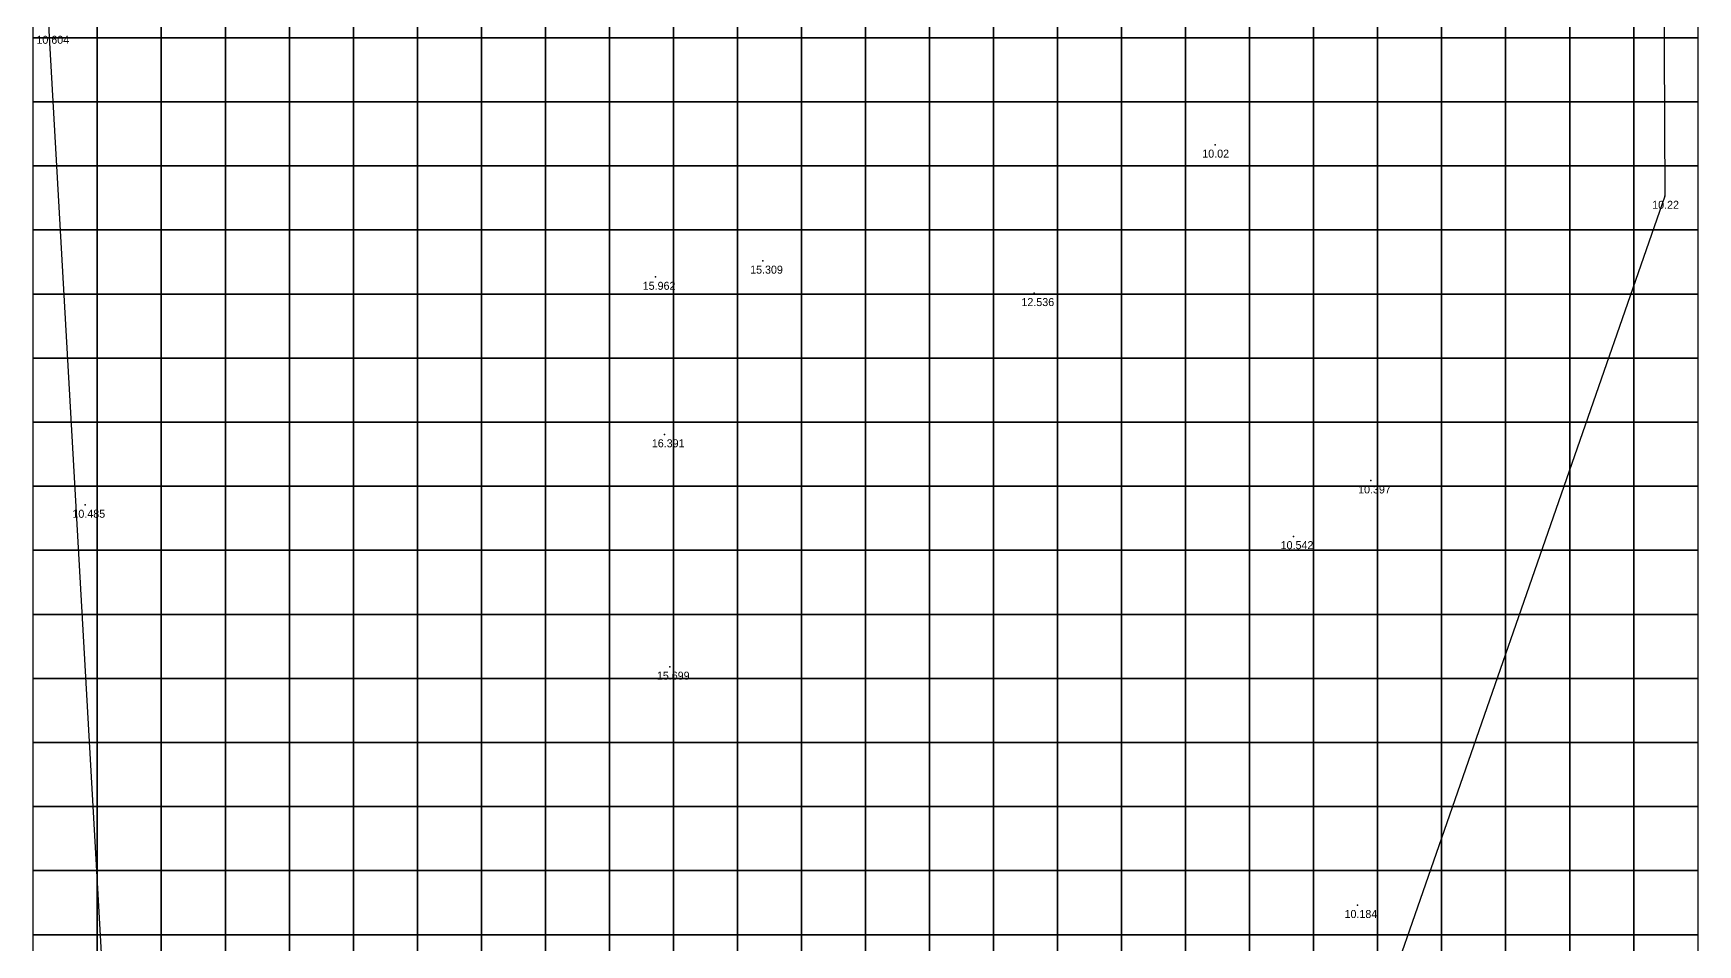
# Model space of a CAD drawing. Header units: metres. Extents: x 2845 to 2871.2, y 3743.9 to 3800.1.
# Drawn here: x 2845.17 to 2871.17, y 3757.96 to 3772.19 of the extents above; entities that cross this region are included whole.
import ezdxf

# ---------------------------------------------------------------- set-up
doc = ezdxf.new("R2010")
doc.units = ezdxf.units.M
doc.layers.add('shiti', color=10, linetype='CONTINUOUS')
doc.layers.add('zhuji', color=50, linetype='CONTINUOUS')

msp = doc.modelspace()

# ---------------------------------------------------------------- linework, layer by layer
for points in [[(2845.174, 3772.116), (2845.174, 3773.116), (2846.174, 3773.116), (2846.174, 3772.116), (2845.174, 3772.116)], [(2846.174, 3772.116), (2846.174, 3773.116), (2847.174, 3773.116), (2847.174, 3772.116), (2846.174, 3772.116)], [(2847.174, 3772.116), (2847.174, 3773.116), (2848.174, 3773.116), (2848.174, 3772.116), (2847.174, 3772.116)], [(2848.174, 3772.116), (2848.174, 3773.116), (2849.174, 3773.116), (2849.174, 3772.116), (2848.174, 3772.116)], [(2849.174, 3772.116), (2849.174, 3773.116), (2850.174, 3773.116), (2850.174, 3772.116), (2849.174, 3772.116)], [(2850.174, 3772.116), (2850.174, 3773.116), (2851.174, 3773.116), (2851.174, 3772.116), (2850.174, 3772.116)], [(2851.174, 3772.116), (2851.174, 3773.116), (2852.174, 3773.116), (2852.174, 3772.116), (2851.174, 3772.116)], [(2852.174, 3772.116), (2852.174, 3773.116), (2853.174, 3773.116), (2853.174, 3772.116), (2852.174, 3772.116)], [(2853.174, 3772.116), (2853.174, 3773.116), (2854.174, 3773.116), (2854.174, 3772.116), (2853.174, 3772.116)], [(2854.174, 3772.116), (2854.174, 3773.116), (2855.174, 3773.116), (2855.174, 3772.116), (2854.174, 3772.116)], [(2855.174, 3772.116), (2855.174, 3773.116), (2856.174, 3773.116), (2856.174, 3772.116), (2855.174, 3772.116)], [(2856.174, 3772.116), (2856.174, 3773.116), (2857.174, 3773.116), (2857.174, 3772.116), (2856.174, 3772.116)], [(2857.174, 3772.116), (2857.174, 3773.116), (2858.174, 3773.116), (2858.174, 3772.116), (2857.174, 3772.116)], [(2858.174, 3772.116), (2858.174, 3773.116), (2859.174, 3773.116), (2859.174, 3772.116), (2858.174, 3772.116)], [(2859.174, 3772.116), (2859.174, 3773.116), (2860.174, 3773.116), (2860.174, 3772.116), (2859.174, 3772.116)], [(2860.174, 3772.116), (2860.174, 3773.116), (2861.174, 3773.116), (2861.174, 3772.116), (2860.174, 3772.116)], [(2861.174, 3772.116), (2861.174, 3773.116), (2862.174, 3773.116), (2862.174, 3772.116), (2861.174, 3772.116)], [(2862.174, 3772.116), (2862.174, 3773.116), (2863.174, 3773.116), (2863.174, 3772.116), (2862.174, 3772.116)], [(2863.174, 3772.116), (2863.174, 3773.116), (2864.174, 3773.116), (2864.174, 3772.116), (2863.174, 3772.116)], [(2864.174, 3772.116), (2864.174, 3773.116), (2865.174, 3773.116), (2865.174, 3772.116), (2864.174, 3772.116)], [(2865.174, 3772.116), (2865.174, 3773.116), (2866.174, 3773.116), (2866.174, 3772.116), (2865.174, 3772.116)], [(2866.174, 3772.116), (2866.174, 3773.116), (2867.174, 3773.116), (2867.174, 3772.116), (2866.174, 3772.116)], [(2867.174, 3772.116), (2867.174, 3773.116), (2868.174, 3773.116), (2868.174, 3772.116), (2867.174, 3772.116)], [(2868.174, 3772.116), (2868.174, 3773.116), (2869.174, 3773.116), (2869.174, 3772.116), (2868.174, 3772.116)], [(2869.174, 3772.116), (2869.174, 3773.116), (2870.174, 3773.116), (2870.174, 3772.116), (2869.174, 3772.116)], [(2870.174, 3772.116), (2870.174, 3773.116), (2871.174, 3773.116), (2871.174, 3772.116), (2870.174, 3772.116)], [(2845.174, 3771.116), (2845.174, 3772.116), (2846.174, 3772.116), (2846.174, 3771.116), (2845.174, 3771.116)], [(2846.174, 3771.116), (2846.174, 3772.116), (2847.174, 3772.116), (2847.174, 3771.116), (2846.174, 3771.116)], [(2847.174, 3771.116), (2847.174, 3772.116), (2848.174, 3772.116), (2848.174, 3771.116), (2847.174, 3771.116)], [(2848.174, 3771.116), (2848.174, 3772.116), (2849.174, 3772.116), (2849.174, 3771.116), (2848.174, 3771.116)], [(2849.174, 3771.116), (2849.174, 3772.116), (2850.174, 3772.116), (2850.174, 3771.116), (2849.174, 3771.116)], [(2850.174, 3771.116), (2850.174, 3772.116), (2851.174, 3772.116), (2851.174, 3771.116), (2850.174, 3771.116)], [(2851.174, 3771.116), (2851.174, 3772.116), (2852.174, 3772.116), (2852.174, 3771.116), (2851.174, 3771.116)], [(2852.174, 3771.116), (2852.174, 3772.116), (2853.174, 3772.116), (2853.174, 3771.116), (2852.174, 3771.116)], [(2853.174, 3771.116), (2853.174, 3772.116), (2854.174, 3772.116), (2854.174, 3771.116), (2853.174, 3771.116)], [(2854.174, 3771.116), (2854.174, 3772.116), (2855.174, 3772.116), (2855.174, 3771.116), (2854.174, 3771.116)], [(2855.174, 3771.116), (2855.174, 3772.116), (2856.174, 3772.116), (2856.174, 3771.116), (2855.174, 3771.116)], [(2856.174, 3771.116), (2856.174, 3772.116), (2857.174, 3772.116), (2857.174, 3771.116), (2856.174, 3771.116)], [(2857.174, 3771.116), (2857.174, 3772.116), (2858.174, 3772.116), (2858.174, 3771.116), (2857.174, 3771.116)], [(2858.174, 3771.116), (2858.174, 3772.116), (2859.174, 3772.116), (2859.174, 3771.116), (2858.174, 3771.116)], [(2859.174, 3771.116), (2859.174, 3772.116), (2860.174, 3772.116), (2860.174, 3771.116), (2859.174, 3771.116)], [(2860.174, 3771.116), (2860.174, 3772.116), (2861.174, 3772.116), (2861.174, 3771.116), (2860.174, 3771.116)], [(2861.174, 3771.116), (2861.174, 3772.116), (2862.174, 3772.116), (2862.174, 3771.116), (2861.174, 3771.116)], [(2862.174, 3771.116), (2862.174, 3772.116), (2863.174, 3772.116), (2863.174, 3771.116), (2862.174, 3771.116)], [(2863.174, 3771.116), (2863.174, 3772.116), (2864.174, 3772.116), (2864.174, 3771.116), (2863.174, 3771.116)], [(2864.174, 3771.116), (2864.174, 3772.116), (2865.174, 3772.116), (2865.174, 3771.116), (2864.174, 3771.116)], [(2865.174, 3771.116), (2865.174, 3772.116), (2866.174, 3772.116), (2866.174, 3771.116), (2865.174, 3771.116)], [(2866.174, 3771.116), (2866.174, 3772.116), (2867.174, 3772.116), (2867.174, 3771.116), (2866.174, 3771.116)], [(2867.174, 3771.116), (2867.174, 3772.116), (2868.174, 3772.116), (2868.174, 3771.116), (2867.174, 3771.116)], [(2868.174, 3771.116), (2868.174, 3772.116), (2869.174, 3772.116), (2869.174, 3771.116), (2868.174, 3771.116)], [(2869.174, 3771.116), (2869.174, 3772.116), (2870.174, 3772.116), (2870.174, 3771.116), (2869.174, 3771.116)], [(2870.174, 3771.116), (2870.174, 3772.116), (2871.174, 3772.116), (2871.174, 3771.116), (2870.174, 3771.116)], [(2845.174, 3770.116), (2845.174, 3771.116), (2846.174, 3771.116), (2846.174, 3770.116), (2845.174, 3770.116)], [(2846.174, 3770.116), (2846.174, 3771.116), (2847.174, 3771.116), (2847.174, 3770.116), (2846.174, 3770.116)], [(2847.174, 3770.116), (2847.174, 3771.116), (2848.174, 3771.116), (2848.174, 3770.116), (2847.174, 3770.116)], [(2848.174, 3770.116), (2848.174, 3771.116), (2849.174, 3771.116), (2849.174, 3770.116), (2848.174, 3770.116)], [(2849.174, 3770.116), (2849.174, 3771.116), (2850.174, 3771.116), (2850.174, 3770.116), (2849.174, 3770.116)], [(2850.174, 3770.116), (2850.174, 3771.116), (2851.174, 3771.116), (2851.174, 3770.116), (2850.174, 3770.116)], [(2851.174, 3770.116), (2851.174, 3771.116), (2852.174, 3771.116), (2852.174, 3770.116), (2851.174, 3770.116)], [(2852.174, 3770.116), (2852.174, 3771.116), (2853.174, 3771.116), (2853.174, 3770.116), (2852.174, 3770.116)], [(2853.174, 3770.116), (2853.174, 3771.116), (2854.174, 3771.116), (2854.174, 3770.116), (2853.174, 3770.116)], [(2854.174, 3770.116), (2854.174, 3771.116), (2855.174, 3771.116), (2855.174, 3770.116), (2854.174, 3770.116)], [(2855.174, 3770.116), (2855.174, 3771.116), (2856.174, 3771.116), (2856.174, 3770.116), (2855.174, 3770.116)], [(2856.174, 3770.116), (2856.174, 3771.116), (2857.174, 3771.116), (2857.174, 3770.116), (2856.174, 3770.116)], [(2857.174, 3770.116), (2857.174, 3771.116), (2858.174, 3771.116), (2858.174, 3770.116), (2857.174, 3770.116)], [(2858.174, 3770.116), (2858.174, 3771.116), (2859.174, 3771.116), (2859.174, 3770.116), (2858.174, 3770.116)], [(2859.174, 3770.116), (2859.174, 3771.116), (2860.174, 3771.116), (2860.174, 3770.116), (2859.174, 3770.116)], [(2860.174, 3770.116), (2860.174, 3771.116), (2861.174, 3771.116), (2861.174, 3770.116), (2860.174, 3770.116)], [(2861.174, 3770.116), (2861.174, 3771.116), (2862.174, 3771.116), (2862.174, 3770.116), (2861.174, 3770.116)], [(2862.174, 3770.116), (2862.174, 3771.116), (2863.174, 3771.116), (2863.174, 3770.116), (2862.174, 3770.116)], [(2863.174, 3770.116), (2863.174, 3771.116), (2864.174, 3771.116), (2864.174, 3770.116), (2863.174, 3770.116)], [(2864.174, 3770.116), (2864.174, 3771.116), (2865.174, 3771.116), (2865.174, 3770.116), (2864.174, 3770.116)], [(2865.174, 3770.116), (2865.174, 3771.116), (2866.174, 3771.116), (2866.174, 3770.116), (2865.174, 3770.116)], [(2866.174, 3770.116), (2866.174, 3771.116), (2867.174, 3771.116), (2867.174, 3770.116), (2866.174, 3770.116)], [(2867.174, 3770.116), (2867.174, 3771.116), (2868.174, 3771.116), (2868.174, 3770.116), (2867.174, 3770.116)], [(2868.174, 3770.116), (2868.174, 3771.116), (2869.174, 3771.116), (2869.174, 3770.116), (2868.174, 3770.116)], [(2869.174, 3770.116), (2869.174, 3771.116), (2870.174, 3771.116), (2870.174, 3770.116), (2869.174, 3770.116)], [(2870.174, 3770.116), (2870.174, 3771.116), (2871.174, 3771.116), (2871.174, 3770.116), (2870.174, 3770.116)], [(2845.174, 3769.116), (2845.174, 3770.116), (2846.174, 3770.116), (2846.174, 3769.116), (2845.174, 3769.116)], [(2846.174, 3769.116), (2846.174, 3770.116), (2847.174, 3770.116), (2847.174, 3769.116), (2846.174, 3769.116)], [(2847.174, 3769.116), (2847.174, 3770.116), (2848.174, 3770.116), (2848.174, 3769.116), (2847.174, 3769.116)], [(2848.174, 3769.116), (2848.174, 3770.116), (2849.174, 3770.116), (2849.174, 3769.116), (2848.174, 3769.116)], [(2849.174, 3769.116), (2849.174, 3770.116), (2850.174, 3770.116), (2850.174, 3769.116), (2849.174, 3769.116)], [(2850.174, 3769.116), (2850.174, 3770.116), (2851.174, 3770.116), (2851.174, 3769.116), (2850.174, 3769.116)], [(2851.174, 3769.116), (2851.174, 3770.116), (2852.174, 3770.116), (2852.174, 3769.116), (2851.174, 3769.116)], [(2852.174, 3769.116), (2852.174, 3770.116), (2853.174, 3770.116), (2853.174, 3769.116), (2852.174, 3769.116)], [(2853.174, 3769.116), (2853.174, 3770.116), (2854.174, 3770.116), (2854.174, 3769.116), (2853.174, 3769.116)], [(2854.174, 3769.116), (2854.174, 3770.116), (2855.174, 3770.116), (2855.174, 3769.116), (2854.174, 3769.116)], [(2855.174, 3769.116), (2855.174, 3770.116), (2856.174, 3770.116), (2856.174, 3769.116), (2855.174, 3769.116)], [(2856.174, 3769.116), (2856.174, 3770.116), (2857.174, 3770.116), (2857.174, 3769.116), (2856.174, 3769.116)], [(2857.174, 3769.116), (2857.174, 3770.116), (2858.174, 3770.116), (2858.174, 3769.116), (2857.174, 3769.116)], [(2858.174, 3769.116), (2858.174, 3770.116), (2859.174, 3770.116), (2859.174, 3769.116), (2858.174, 3769.116)], [(2859.174, 3769.116), (2859.174, 3770.116), (2860.174, 3770.116), (2860.174, 3769.116), (2859.174, 3769.116)], [(2860.174, 3769.116), (2860.174, 3770.116), (2861.174, 3770.116), (2861.174, 3769.116), (2860.174, 3769.116)], [(2861.174, 3769.116), (2861.174, 3770.116), (2862.174, 3770.116), (2862.174, 3769.116), (2861.174, 3769.116)], [(2862.174, 3769.116), (2862.174, 3770.116), (2863.174, 3770.116), (2863.174, 3769.116), (2862.174, 3769.116)], [(2863.174, 3769.116), (2863.174, 3770.116), (2864.174, 3770.116), (2864.174, 3769.116), (2863.174, 3769.116)], [(2864.174, 3769.116), (2864.174, 3770.116), (2865.174, 3770.116), (2865.174, 3769.116), (2864.174, 3769.116)], [(2865.174, 3769.116), (2865.174, 3770.116), (2866.174, 3770.116), (2866.174, 3769.116), (2865.174, 3769.116)], [(2866.174, 3769.116), (2866.174, 3770.116), (2867.174, 3770.116), (2867.174, 3769.116), (2866.174, 3769.116)], [(2867.174, 3769.116), (2867.174, 3770.116), (2868.174, 3770.116), (2868.174, 3769.116), (2867.174, 3769.116)], [(2868.174, 3769.116), (2868.174, 3770.116), (2869.174, 3770.116), (2869.174, 3769.116), (2868.174, 3769.116)], [(2869.174, 3769.116), (2869.174, 3770.116), (2870.174, 3770.116), (2870.174, 3769.116), (2869.174, 3769.116)], [(2870.174, 3769.116), (2870.174, 3770.116), (2871.174, 3770.116), (2871.174, 3769.116), (2870.174, 3769.116)], [(2845.174, 3768.116), (2845.174, 3769.116), (2846.174, 3769.116), (2846.174, 3768.116), (2845.174, 3768.116)], [(2846.174, 3768.116), (2846.174, 3769.116), (2847.174, 3769.116), (2847.174, 3768.116), (2846.174, 3768.116)], [(2847.174, 3768.116), (2847.174, 3769.116), (2848.174, 3769.116), (2848.174, 3768.116), (2847.174, 3768.116)], [(2848.174, 3768.116), (2848.174, 3769.116), (2849.174, 3769.116), (2849.174, 3768.116), (2848.174, 3768.116)], [(2849.174, 3768.116), (2849.174, 3769.116), (2850.174, 3769.116), (2850.174, 3768.116), (2849.174, 3768.116)], [(2850.174, 3768.116), (2850.174, 3769.116), (2851.174, 3769.116), (2851.174, 3768.116), (2850.174, 3768.116)], [(2851.174, 3768.116), (2851.174, 3769.116), (2852.174, 3769.116), (2852.174, 3768.116), (2851.174, 3768.116)], [(2852.174, 3768.116), (2852.174, 3769.116), (2853.174, 3769.116), (2853.174, 3768.116), (2852.174, 3768.116)], [(2853.174, 3768.116), (2853.174, 3769.116), (2854.174, 3769.116), (2854.174, 3768.116), (2853.174, 3768.116)], [(2854.174, 3768.116), (2854.174, 3769.116), (2855.174, 3769.116), (2855.174, 3768.116), (2854.174, 3768.116)], [(2855.174, 3768.116), (2855.174, 3769.116), (2856.174, 3769.116), (2856.174, 3768.116), (2855.174, 3768.116)], [(2856.174, 3768.116), (2856.174, 3769.116), (2857.174, 3769.116), (2857.174, 3768.116), (2856.174, 3768.116)], [(2857.174, 3768.116), (2857.174, 3769.116), (2858.174, 3769.116), (2858.174, 3768.116), (2857.174, 3768.116)], [(2858.174, 3768.116), (2858.174, 3769.116), (2859.174, 3769.116), (2859.174, 3768.116), (2858.174, 3768.116)], [(2859.174, 3768.116), (2859.174, 3769.116), (2860.174, 3769.116), (2860.174, 3768.116), (2859.174, 3768.116)], [(2860.174, 3768.116), (2860.174, 3769.116), (2861.174, 3769.116), (2861.174, 3768.116), (2860.174, 3768.116)], [(2861.174, 3768.116), (2861.174, 3769.116), (2862.174, 3769.116), (2862.174, 3768.116), (2861.174, 3768.116)], [(2862.174, 3768.116), (2862.174, 3769.116), (2863.174, 3769.116), (2863.174, 3768.116), (2862.174, 3768.116)], [(2863.174, 3768.116), (2863.174, 3769.116), (2864.174, 3769.116), (2864.174, 3768.116), (2863.174, 3768.116)], [(2864.174, 3768.116), (2864.174, 3769.116), (2865.174, 3769.116), (2865.174, 3768.116), (2864.174, 3768.116)], [(2865.174, 3768.116), (2865.174, 3769.116), (2866.174, 3769.116), (2866.174, 3768.116), (2865.174, 3768.116)], [(2866.174, 3768.116), (2866.174, 3769.116), (2867.174, 3769.116), (2867.174, 3768.116), (2866.174, 3768.116)], [(2867.174, 3768.116), (2867.174, 3769.116), (2868.174, 3769.116), (2868.174, 3768.116), (2867.174, 3768.116)], [(2868.174, 3768.116), (2868.174, 3769.116), (2869.174, 3769.116), (2869.174, 3768.116), (2868.174, 3768.116)], [(2869.174, 3768.116), (2869.174, 3769.116), (2870.174, 3769.116), (2870.174, 3768.116), (2869.174, 3768.116)], [(2870.174, 3768.116), (2870.174, 3769.116), (2871.174, 3769.116), (2871.174, 3768.116), (2870.174, 3768.116)], [(2845.174, 3767.116), (2845.174, 3768.116), (2846.174, 3768.116), (2846.174, 3767.116), (2845.174, 3767.116)], [(2846.174, 3767.116), (2846.174, 3768.116), (2847.174, 3768.116), (2847.174, 3767.116), (2846.174, 3767.116)], [(2847.174, 3767.116), (2847.174, 3768.116), (2848.174, 3768.116), (2848.174, 3767.116), (2847.174, 3767.116)], [(2848.174, 3767.116), (2848.174, 3768.116), (2849.174, 3768.116), (2849.174, 3767.116), (2848.174, 3767.116)], [(2849.174, 3767.116), (2849.174, 3768.116), (2850.174, 3768.116), (2850.174, 3767.116), (2849.174, 3767.116)], [(2850.174, 3767.116), (2850.174, 3768.116), (2851.174, 3768.116), (2851.174, 3767.116), (2850.174, 3767.116)], [(2851.174, 3767.116), (2851.174, 3768.116), (2852.174, 3768.116), (2852.174, 3767.116), (2851.174, 3767.116)], [(2852.174, 3767.116), (2852.174, 3768.116), (2853.174, 3768.116), (2853.174, 3767.116), (2852.174, 3767.116)], [(2853.174, 3767.116), (2853.174, 3768.116), (2854.174, 3768.116), (2854.174, 3767.116), (2853.174, 3767.116)], [(2854.174, 3767.116), (2854.174, 3768.116), (2855.174, 3768.116), (2855.174, 3767.116), (2854.174, 3767.116)], [(2855.174, 3767.116), (2855.174, 3768.116), (2856.174, 3768.116), (2856.174, 3767.116), (2855.174, 3767.116)], [(2856.174, 3767.116), (2856.174, 3768.116), (2857.174, 3768.116), (2857.174, 3767.116), (2856.174, 3767.116)], [(2857.174, 3767.116), (2857.174, 3768.116), (2858.174, 3768.116), (2858.174, 3767.116), (2857.174, 3767.116)], [(2858.174, 3767.116), (2858.174, 3768.116), (2859.174, 3768.116), (2859.174, 3767.116), (2858.174, 3767.116)], [(2859.174, 3767.116), (2859.174, 3768.116), (2860.174, 3768.116), (2860.174, 3767.116), (2859.174, 3767.116)], [(2860.174, 3767.116), (2860.174, 3768.116), (2861.174, 3768.116), (2861.174, 3767.116), (2860.174, 3767.116)], [(2861.174, 3767.116), (2861.174, 3768.116), (2862.174, 3768.116), (2862.174, 3767.116), (2861.174, 3767.116)], [(2862.174, 3767.116), (2862.174, 3768.116), (2863.174, 3768.116), (2863.174, 3767.116), (2862.174, 3767.116)], [(2863.174, 3767.116), (2863.174, 3768.116), (2864.174, 3768.116), (2864.174, 3767.116), (2863.174, 3767.116)], [(2864.174, 3767.116), (2864.174, 3768.116), (2865.174, 3768.116), (2865.174, 3767.116), (2864.174, 3767.116)], [(2865.174, 3767.116), (2865.174, 3768.116), (2866.174, 3768.116), (2866.174, 3767.116), (2865.174, 3767.116)], [(2866.174, 3767.116), (2866.174, 3768.116), (2867.174, 3768.116), (2867.174, 3767.116), (2866.174, 3767.116)], [(2867.174, 3767.116), (2867.174, 3768.116), (2868.174, 3768.116), (2868.174, 3767.116), (2867.174, 3767.116)], [(2868.174, 3767.116), (2868.174, 3768.116), (2869.174, 3768.116), (2869.174, 3767.116), (2868.174, 3767.116)], [(2869.174, 3767.116), (2869.174, 3768.116), (2870.174, 3768.116), (2870.174, 3767.116), (2869.174, 3767.116)], [(2870.174, 3767.116), (2870.174, 3768.116), (2871.174, 3768.116), (2871.174, 3767.116), (2870.174, 3767.116)], [(2845.174, 3766.116), (2845.174, 3767.116), (2846.174, 3767.116), (2846.174, 3766.116), (2845.174, 3766.116)], [(2846.174, 3766.116), (2846.174, 3767.116), (2847.174, 3767.116), (2847.174, 3766.116), (2846.174, 3766.116)], [(2847.174, 3766.116), (2847.174, 3767.116), (2848.174, 3767.116), (2848.174, 3766.116), (2847.174, 3766.116)], [(2848.174, 3766.116), (2848.174, 3767.116), (2849.174, 3767.116), (2849.174, 3766.116), (2848.174, 3766.116)], [(2849.174, 3766.116), (2849.174, 3767.116), (2850.174, 3767.116), (2850.174, 3766.116), (2849.174, 3766.116)], [(2850.174, 3766.116), (2850.174, 3767.116), (2851.174, 3767.116), (2851.174, 3766.116), (2850.174, 3766.116)], [(2851.174, 3766.116), (2851.174, 3767.116), (2852.174, 3767.116), (2852.174, 3766.116), (2851.174, 3766.116)], [(2852.174, 3766.116), (2852.174, 3767.116), (2853.174, 3767.116), (2853.174, 3766.116), (2852.174, 3766.116)], [(2853.174, 3766.116), (2853.174, 3767.116), (2854.174, 3767.116), (2854.174, 3766.116), (2853.174, 3766.116)], [(2854.174, 3766.116), (2854.174, 3767.116), (2855.174, 3767.116), (2855.174, 3766.116), (2854.174, 3766.116)], [(2855.174, 3766.116), (2855.174, 3767.116), (2856.174, 3767.116), (2856.174, 3766.116), (2855.174, 3766.116)], [(2856.174, 3766.116), (2856.174, 3767.116), (2857.174, 3767.116), (2857.174, 3766.116), (2856.174, 3766.116)], [(2857.174, 3766.116), (2857.174, 3767.116), (2858.174, 3767.116), (2858.174, 3766.116), (2857.174, 3766.116)], [(2858.174, 3766.116), (2858.174, 3767.116), (2859.174, 3767.116), (2859.174, 3766.116), (2858.174, 3766.116)], [(2859.174, 3766.116), (2859.174, 3767.116), (2860.174, 3767.116), (2860.174, 3766.116), (2859.174, 3766.116)], [(2860.174, 3766.116), (2860.174, 3767.116), (2861.174, 3767.116), (2861.174, 3766.116), (2860.174, 3766.116)], [(2861.174, 3766.116), (2861.174, 3767.116), (2862.174, 3767.116), (2862.174, 3766.116), (2861.174, 3766.116)], [(2862.174, 3766.116), (2862.174, 3767.116), (2863.174, 3767.116), (2863.174, 3766.116), (2862.174, 3766.116)], [(2863.174, 3766.116), (2863.174, 3767.116), (2864.174, 3767.116), (2864.174, 3766.116), (2863.174, 3766.116)], [(2864.174, 3766.116), (2864.174, 3767.116), (2865.174, 3767.116), (2865.174, 3766.116), (2864.174, 3766.116)], [(2865.174, 3766.116), (2865.174, 3767.116), (2866.174, 3767.116), (2866.174, 3766.116), (2865.174, 3766.116)], [(2866.174, 3766.116), (2866.174, 3767.116), (2867.174, 3767.116), (2867.174, 3766.116), (2866.174, 3766.116)], [(2867.174, 3766.116), (2867.174, 3767.116), (2868.174, 3767.116), (2868.174, 3766.116), (2867.174, 3766.116)], [(2868.174, 3766.116), (2868.174, 3767.116), (2869.174, 3767.116), (2869.174, 3766.116), (2868.174, 3766.116)], [(2869.174, 3766.116), (2869.174, 3767.116), (2870.174, 3767.116), (2870.174, 3766.116), (2869.174, 3766.116)], [(2870.174, 3766.116), (2870.174, 3767.116), (2871.174, 3767.116), (2871.174, 3766.116), (2870.174, 3766.116)], [(2845.174, 3765.116), (2845.174, 3766.116), (2846.174, 3766.116), (2846.174, 3765.116), (2845.174, 3765.116)], [(2846.174, 3765.116), (2846.174, 3766.116), (2847.174, 3766.116), (2847.174, 3765.116), (2846.174, 3765.116)], [(2847.174, 3765.116), (2847.174, 3766.116), (2848.174, 3766.116), (2848.174, 3765.116), (2847.174, 3765.116)], [(2848.174, 3765.116), (2848.174, 3766.116), (2849.174, 3766.116), (2849.174, 3765.116), (2848.174, 3765.116)], [(2849.174, 3765.116), (2849.174, 3766.116), (2850.174, 3766.116), (2850.174, 3765.116), (2849.174, 3765.116)], [(2850.174, 3765.116), (2850.174, 3766.116), (2851.174, 3766.116), (2851.174, 3765.116), (2850.174, 3765.116)], [(2851.174, 3765.116), (2851.174, 3766.116), (2852.174, 3766.116), (2852.174, 3765.116), (2851.174, 3765.116)], [(2852.174, 3765.116), (2852.174, 3766.116), (2853.174, 3766.116), (2853.174, 3765.116), (2852.174, 3765.116)], [(2853.174, 3765.116), (2853.174, 3766.116), (2854.174, 3766.116), (2854.174, 3765.116), (2853.174, 3765.116)], [(2854.174, 3765.116), (2854.174, 3766.116), (2855.174, 3766.116), (2855.174, 3765.116), (2854.174, 3765.116)], [(2855.174, 3765.116), (2855.174, 3766.116), (2856.174, 3766.116), (2856.174, 3765.116), (2855.174, 3765.116)], [(2856.174, 3765.116), (2856.174, 3766.116), (2857.174, 3766.116), (2857.174, 3765.116), (2856.174, 3765.116)], [(2857.174, 3765.116), (2857.174, 3766.116), (2858.174, 3766.116), (2858.174, 3765.116), (2857.174, 3765.116)], [(2858.174, 3765.116), (2858.174, 3766.116), (2859.174, 3766.116), (2859.174, 3765.116), (2858.174, 3765.116)], [(2859.174, 3765.116), (2859.174, 3766.116), (2860.174, 3766.116), (2860.174, 3765.116), (2859.174, 3765.116)], [(2860.174, 3765.116), (2860.174, 3766.116), (2861.174, 3766.116), (2861.174, 3765.116), (2860.174, 3765.116)], [(2861.174, 3765.116), (2861.174, 3766.116), (2862.174, 3766.116), (2862.174, 3765.116), (2861.174, 3765.116)], [(2862.174, 3765.116), (2862.174, 3766.116), (2863.174, 3766.116), (2863.174, 3765.116), (2862.174, 3765.116)], [(2863.174, 3765.116), (2863.174, 3766.116), (2864.174, 3766.116), (2864.174, 3765.116), (2863.174, 3765.116)], [(2864.174, 3765.116), (2864.174, 3766.116), (2865.174, 3766.116), (2865.174, 3765.116), (2864.174, 3765.116)], [(2865.174, 3765.116), (2865.174, 3766.116), (2866.174, 3766.116), (2866.174, 3765.116), (2865.174, 3765.116)], [(2866.174, 3765.116), (2866.174, 3766.116), (2867.174, 3766.116), (2867.174, 3765.116), (2866.174, 3765.116)], [(2867.174, 3765.116), (2867.174, 3766.116), (2868.174, 3766.116), (2868.174, 3765.116), (2867.174, 3765.116)], [(2868.174, 3765.116), (2868.174, 3766.116), (2869.174, 3766.116), (2869.174, 3765.116), (2868.174, 3765.116)], [(2869.174, 3765.116), (2869.174, 3766.116), (2870.174, 3766.116), (2870.174, 3765.116), (2869.174, 3765.116)], [(2870.174, 3765.116), (2870.174, 3766.116), (2871.174, 3766.116), (2871.174, 3765.116), (2870.174, 3765.116)], [(2845.174, 3764.116), (2845.174, 3765.116), (2846.174, 3765.116), (2846.174, 3764.116), (2845.174, 3764.116)], [(2846.174, 3764.116), (2846.174, 3765.116), (2847.174, 3765.116), (2847.174, 3764.116), (2846.174, 3764.116)], [(2847.174, 3764.116), (2847.174, 3765.116), (2848.174, 3765.116), (2848.174, 3764.116), (2847.174, 3764.116)], [(2848.174, 3764.116), (2848.174, 3765.116), (2849.174, 3765.116), (2849.174, 3764.116), (2848.174, 3764.116)], [(2849.174, 3764.116), (2849.174, 3765.116), (2850.174, 3765.116), (2850.174, 3764.116), (2849.174, 3764.116)], [(2850.174, 3764.116), (2850.174, 3765.116), (2851.174, 3765.116), (2851.174, 3764.116), (2850.174, 3764.116)], [(2851.174, 3764.116), (2851.174, 3765.116), (2852.174, 3765.116), (2852.174, 3764.116), (2851.174, 3764.116)], [(2852.174, 3764.116), (2852.174, 3765.116), (2853.174, 3765.116), (2853.174, 3764.116), (2852.174, 3764.116)], [(2853.174, 3764.116), (2853.174, 3765.116), (2854.174, 3765.116), (2854.174, 3764.116), (2853.174, 3764.116)], [(2854.174, 3764.116), (2854.174, 3765.116), (2855.174, 3765.116), (2855.174, 3764.116), (2854.174, 3764.116)], [(2855.174, 3764.116), (2855.174, 3765.116), (2856.174, 3765.116), (2856.174, 3764.116), (2855.174, 3764.116)], [(2856.174, 3764.116), (2856.174, 3765.116), (2857.174, 3765.116), (2857.174, 3764.116), (2856.174, 3764.116)], [(2857.174, 3764.116), (2857.174, 3765.116), (2858.174, 3765.116), (2858.174, 3764.116), (2857.174, 3764.116)], [(2858.174, 3764.116), (2858.174, 3765.116), (2859.174, 3765.116), (2859.174, 3764.116), (2858.174, 3764.116)], [(2859.174, 3764.116), (2859.174, 3765.116), (2860.174, 3765.116), (2860.174, 3764.116), (2859.174, 3764.116)], [(2860.174, 3764.116), (2860.174, 3765.116), (2861.174, 3765.116), (2861.174, 3764.116), (2860.174, 3764.116)], [(2861.174, 3764.116), (2861.174, 3765.116), (2862.174, 3765.116), (2862.174, 3764.116), (2861.174, 3764.116)], [(2862.174, 3764.116), (2862.174, 3765.116), (2863.174, 3765.116), (2863.174, 3764.116), (2862.174, 3764.116)], [(2863.174, 3764.116), (2863.174, 3765.116), (2864.174, 3765.116), (2864.174, 3764.116), (2863.174, 3764.116)], [(2864.174, 3764.116), (2864.174, 3765.116), (2865.174, 3765.116), (2865.174, 3764.116), (2864.174, 3764.116)], [(2865.174, 3764.116), (2865.174, 3765.116), (2866.174, 3765.116), (2866.174, 3764.116), (2865.174, 3764.116)], [(2866.174, 3764.116), (2866.174, 3765.116), (2867.174, 3765.116), (2867.174, 3764.116), (2866.174, 3764.116)], [(2867.174, 3764.116), (2867.174, 3765.116), (2868.174, 3765.116), (2868.174, 3764.116), (2867.174, 3764.116)], [(2868.174, 3764.116), (2868.174, 3765.116), (2869.174, 3765.116), (2869.174, 3764.116), (2868.174, 3764.116)], [(2869.174, 3764.116), (2869.174, 3765.116), (2870.174, 3765.116), (2870.174, 3764.116), (2869.174, 3764.116)], [(2870.174, 3764.116), (2870.174, 3765.116), (2871.174, 3765.116), (2871.174, 3764.116), (2870.174, 3764.116)], [(2845.174, 3763.116), (2845.174, 3764.116), (2846.174, 3764.116), (2846.174, 3763.116), (2845.174, 3763.116)], [(2846.174, 3763.116), (2846.174, 3764.116), (2847.174, 3764.116), (2847.174, 3763.116), (2846.174, 3763.116)], [(2847.174, 3763.116), (2847.174, 3764.116), (2848.174, 3764.116), (2848.174, 3763.116), (2847.174, 3763.116)], [(2848.174, 3763.116), (2848.174, 3764.116), (2849.174, 3764.116), (2849.174, 3763.116), (2848.174, 3763.116)], [(2849.174, 3763.116), (2849.174, 3764.116), (2850.174, 3764.116), (2850.174, 3763.116), (2849.174, 3763.116)], [(2850.174, 3763.116), (2850.174, 3764.116), (2851.174, 3764.116), (2851.174, 3763.116), (2850.174, 3763.116)], [(2851.174, 3763.116), (2851.174, 3764.116), (2852.174, 3764.116), (2852.174, 3763.116), (2851.174, 3763.116)], [(2852.174, 3763.116), (2852.174, 3764.116), (2853.174, 3764.116), (2853.174, 3763.116), (2852.174, 3763.116)], [(2853.174, 3763.116), (2853.174, 3764.116), (2854.174, 3764.116), (2854.174, 3763.116), (2853.174, 3763.116)], [(2854.174, 3763.116), (2854.174, 3764.116), (2855.174, 3764.116), (2855.174, 3763.116), (2854.174, 3763.116)], [(2855.174, 3763.116), (2855.174, 3764.116), (2856.174, 3764.116), (2856.174, 3763.116), (2855.174, 3763.116)], [(2856.174, 3763.116), (2856.174, 3764.116), (2857.174, 3764.116), (2857.174, 3763.116), (2856.174, 3763.116)], [(2857.174, 3763.116), (2857.174, 3764.116), (2858.174, 3764.116), (2858.174, 3763.116), (2857.174, 3763.116)], [(2858.174, 3763.116), (2858.174, 3764.116), (2859.174, 3764.116), (2859.174, 3763.116), (2858.174, 3763.116)], [(2859.174, 3763.116), (2859.174, 3764.116), (2860.174, 3764.116), (2860.174, 3763.116), (2859.174, 3763.116)], [(2860.174, 3763.116), (2860.174, 3764.116), (2861.174, 3764.116), (2861.174, 3763.116), (2860.174, 3763.116)], [(2861.174, 3763.116), (2861.174, 3764.116), (2862.174, 3764.116), (2862.174, 3763.116), (2861.174, 3763.116)], [(2862.174, 3763.116), (2862.174, 3764.116), (2863.174, 3764.116), (2863.174, 3763.116), (2862.174, 3763.116)], [(2863.174, 3763.116), (2863.174, 3764.116), (2864.174, 3764.116), (2864.174, 3763.116), (2863.174, 3763.116)], [(2864.174, 3763.116), (2864.174, 3764.116), (2865.174, 3764.116), (2865.174, 3763.116), (2864.174, 3763.116)], [(2865.174, 3763.116), (2865.174, 3764.116), (2866.174, 3764.116), (2866.174, 3763.116), (2865.174, 3763.116)], [(2866.174, 3763.116), (2866.174, 3764.116), (2867.174, 3764.116), (2867.174, 3763.116), (2866.174, 3763.116)], [(2867.174, 3763.116), (2867.174, 3764.116), (2868.174, 3764.116), (2868.174, 3763.116), (2867.174, 3763.116)], [(2868.174, 3763.116), (2868.174, 3764.116), (2869.174, 3764.116), (2869.174, 3763.116), (2868.174, 3763.116)], [(2869.174, 3763.116), (2869.174, 3764.116), (2870.174, 3764.116), (2870.174, 3763.116), (2869.174, 3763.116)], [(2870.174, 3763.116), (2870.174, 3764.116), (2871.174, 3764.116), (2871.174, 3763.116), (2870.174, 3763.116)], [(2845.174, 3762.116), (2845.174, 3763.116), (2846.174, 3763.116), (2846.174, 3762.116), (2845.174, 3762.116)], [(2846.174, 3762.116), (2846.174, 3763.116), (2847.174, 3763.116), (2847.174, 3762.116), (2846.174, 3762.116)], [(2847.174, 3762.116), (2847.174, 3763.116), (2848.174, 3763.116), (2848.174, 3762.116), (2847.174, 3762.116)], [(2848.174, 3762.116), (2848.174, 3763.116), (2849.174, 3763.116), (2849.174, 3762.116), (2848.174, 3762.116)], [(2849.174, 3762.116), (2849.174, 3763.116), (2850.174, 3763.116), (2850.174, 3762.116), (2849.174, 3762.116)], [(2850.174, 3762.116), (2850.174, 3763.116), (2851.174, 3763.116), (2851.174, 3762.116), (2850.174, 3762.116)], [(2851.174, 3762.116), (2851.174, 3763.116), (2852.174, 3763.116), (2852.174, 3762.116), (2851.174, 3762.116)], [(2852.174, 3762.116), (2852.174, 3763.116), (2853.174, 3763.116), (2853.174, 3762.116), (2852.174, 3762.116)], [(2853.174, 3762.116), (2853.174, 3763.116), (2854.174, 3763.116), (2854.174, 3762.116), (2853.174, 3762.116)], [(2854.174, 3762.116), (2854.174, 3763.116), (2855.174, 3763.116), (2855.174, 3762.116), (2854.174, 3762.116)], [(2855.174, 3762.116), (2855.174, 3763.116), (2856.174, 3763.116), (2856.174, 3762.116), (2855.174, 3762.116)], [(2856.174, 3762.116), (2856.174, 3763.116), (2857.174, 3763.116), (2857.174, 3762.116), (2856.174, 3762.116)], [(2857.174, 3762.116), (2857.174, 3763.116), (2858.174, 3763.116), (2858.174, 3762.116), (2857.174, 3762.116)], [(2858.174, 3762.116), (2858.174, 3763.116), (2859.174, 3763.116), (2859.174, 3762.116), (2858.174, 3762.116)], [(2859.174, 3762.116), (2859.174, 3763.116), (2860.174, 3763.116), (2860.174, 3762.116), (2859.174, 3762.116)], [(2860.174, 3762.116), (2860.174, 3763.116), (2861.174, 3763.116), (2861.174, 3762.116), (2860.174, 3762.116)], [(2861.174, 3762.116), (2861.174, 3763.116), (2862.174, 3763.116), (2862.174, 3762.116), (2861.174, 3762.116)], [(2862.174, 3762.116), (2862.174, 3763.116), (2863.174, 3763.116), (2863.174, 3762.116), (2862.174, 3762.116)], [(2863.174, 3762.116), (2863.174, 3763.116), (2864.174, 3763.116), (2864.174, 3762.116), (2863.174, 3762.116)], [(2864.174, 3762.116), (2864.174, 3763.116), (2865.174, 3763.116), (2865.174, 3762.116), (2864.174, 3762.116)], [(2865.174, 3762.116), (2865.174, 3763.116), (2866.174, 3763.116), (2866.174, 3762.116), (2865.174, 3762.116)], [(2866.174, 3762.116), (2866.174, 3763.116), (2867.174, 3763.116), (2867.174, 3762.116), (2866.174, 3762.116)], [(2867.174, 3762.116), (2867.174, 3763.116), (2868.174, 3763.116), (2868.174, 3762.116), (2867.174, 3762.116)], [(2868.174, 3762.116), (2868.174, 3763.116), (2869.174, 3763.116), (2869.174, 3762.116), (2868.174, 3762.116)], [(2869.174, 3762.116), (2869.174, 3763.116), (2870.174, 3763.116), (2870.174, 3762.116), (2869.174, 3762.116)], [(2870.174, 3762.116), (2870.174, 3763.116), (2871.174, 3763.116), (2871.174, 3762.116), (2870.174, 3762.116)], [(2845.174, 3761.116), (2845.174, 3762.116), (2846.174, 3762.116), (2846.174, 3761.116), (2845.174, 3761.116)], [(2846.174, 3761.116), (2846.174, 3762.116), (2847.174, 3762.116), (2847.174, 3761.116), (2846.174, 3761.116)], [(2847.174, 3761.116), (2847.174, 3762.116), (2848.174, 3762.116), (2848.174, 3761.116), (2847.174, 3761.116)], [(2848.174, 3761.116), (2848.174, 3762.116), (2849.174, 3762.116), (2849.174, 3761.116), (2848.174, 3761.116)], [(2849.174, 3761.116), (2849.174, 3762.116), (2850.174, 3762.116), (2850.174, 3761.116), (2849.174, 3761.116)], [(2850.174, 3761.116), (2850.174, 3762.116), (2851.174, 3762.116), (2851.174, 3761.116), (2850.174, 3761.116)], [(2851.174, 3761.116), (2851.174, 3762.116), (2852.174, 3762.116), (2852.174, 3761.116), (2851.174, 3761.116)], [(2852.174, 3761.116), (2852.174, 3762.116), (2853.174, 3762.116), (2853.174, 3761.116), (2852.174, 3761.116)], [(2853.174, 3761.116), (2853.174, 3762.116), (2854.174, 3762.116), (2854.174, 3761.116), (2853.174, 3761.116)], [(2854.174, 3761.116), (2854.174, 3762.116), (2855.174, 3762.116), (2855.174, 3761.116), (2854.174, 3761.116)], [(2855.174, 3761.116), (2855.174, 3762.116), (2856.174, 3762.116), (2856.174, 3761.116), (2855.174, 3761.116)], [(2856.174, 3761.116), (2856.174, 3762.116), (2857.174, 3762.116), (2857.174, 3761.116), (2856.174, 3761.116)], [(2857.174, 3761.116), (2857.174, 3762.116), (2858.174, 3762.116), (2858.174, 3761.116), (2857.174, 3761.116)], [(2858.174, 3761.116), (2858.174, 3762.116), (2859.174, 3762.116), (2859.174, 3761.116), (2858.174, 3761.116)], [(2859.174, 3761.116), (2859.174, 3762.116), (2860.174, 3762.116), (2860.174, 3761.116), (2859.174, 3761.116)], [(2860.174, 3761.116), (2860.174, 3762.116), (2861.174, 3762.116), (2861.174, 3761.116), (2860.174, 3761.116)], [(2861.174, 3761.116), (2861.174, 3762.116), (2862.174, 3762.116), (2862.174, 3761.116), (2861.174, 3761.116)], [(2862.174, 3761.116), (2862.174, 3762.116), (2863.174, 3762.116), (2863.174, 3761.116), (2862.174, 3761.116)], [(2863.174, 3761.116), (2863.174, 3762.116), (2864.174, 3762.116), (2864.174, 3761.116), (2863.174, 3761.116)], [(2864.174, 3761.116), (2864.174, 3762.116), (2865.174, 3762.116), (2865.174, 3761.116), (2864.174, 3761.116)], [(2865.174, 3761.116), (2865.174, 3762.116), (2866.174, 3762.116), (2866.174, 3761.116), (2865.174, 3761.116)], [(2866.174, 3761.116), (2866.174, 3762.116), (2867.174, 3762.116), (2867.174, 3761.116), (2866.174, 3761.116)], [(2867.174, 3761.116), (2867.174, 3762.116), (2868.174, 3762.116), (2868.174, 3761.116), (2867.174, 3761.116)], [(2868.174, 3761.116), (2868.174, 3762.116), (2869.174, 3762.116), (2869.174, 3761.116), (2868.174, 3761.116)], [(2869.174, 3761.116), (2869.174, 3762.116), (2870.174, 3762.116), (2870.174, 3761.116), (2869.174, 3761.116)], [(2870.174, 3761.116), (2870.174, 3762.116), (2871.174, 3762.116), (2871.174, 3761.116), (2870.174, 3761.116)], [(2845.174, 3760.116), (2845.174, 3761.116), (2846.174, 3761.116), (2846.174, 3760.116), (2845.174, 3760.116)], [(2846.174, 3760.116), (2846.174, 3761.116), (2847.174, 3761.116), (2847.174, 3760.116), (2846.174, 3760.116)], [(2847.174, 3760.116), (2847.174, 3761.116), (2848.174, 3761.116), (2848.174, 3760.116), (2847.174, 3760.116)], [(2848.174, 3760.116), (2848.174, 3761.116), (2849.174, 3761.116), (2849.174, 3760.116), (2848.174, 3760.116)], [(2849.174, 3760.116), (2849.174, 3761.116), (2850.174, 3761.116), (2850.174, 3760.116), (2849.174, 3760.116)], [(2850.174, 3760.116), (2850.174, 3761.116), (2851.174, 3761.116), (2851.174, 3760.116), (2850.174, 3760.116)], [(2851.174, 3760.116), (2851.174, 3761.116), (2852.174, 3761.116), (2852.174, 3760.116), (2851.174, 3760.116)], [(2852.174, 3760.116), (2852.174, 3761.116), (2853.174, 3761.116), (2853.174, 3760.116), (2852.174, 3760.116)], [(2853.174, 3760.116), (2853.174, 3761.116), (2854.174, 3761.116), (2854.174, 3760.116), (2853.174, 3760.116)], [(2854.174, 3760.116), (2854.174, 3761.116), (2855.174, 3761.116), (2855.174, 3760.116), (2854.174, 3760.116)], [(2855.174, 3760.116), (2855.174, 3761.116), (2856.174, 3761.116), (2856.174, 3760.116), (2855.174, 3760.116)], [(2856.174, 3760.116), (2856.174, 3761.116), (2857.174, 3761.116), (2857.174, 3760.116), (2856.174, 3760.116)], [(2857.174, 3760.116), (2857.174, 3761.116), (2858.174, 3761.116), (2858.174, 3760.116), (2857.174, 3760.116)], [(2858.174, 3760.116), (2858.174, 3761.116), (2859.174, 3761.116), (2859.174, 3760.116), (2858.174, 3760.116)], [(2859.174, 3760.116), (2859.174, 3761.116), (2860.174, 3761.116), (2860.174, 3760.116), (2859.174, 3760.116)], [(2860.174, 3760.116), (2860.174, 3761.116), (2861.174, 3761.116), (2861.174, 3760.116), (2860.174, 3760.116)], [(2861.174, 3760.116), (2861.174, 3761.116), (2862.174, 3761.116), (2862.174, 3760.116), (2861.174, 3760.116)], [(2862.174, 3760.116), (2862.174, 3761.116), (2863.174, 3761.116), (2863.174, 3760.116), (2862.174, 3760.116)], [(2863.174, 3760.116), (2863.174, 3761.116), (2864.174, 3761.116), (2864.174, 3760.116), (2863.174, 3760.116)], [(2864.174, 3760.116), (2864.174, 3761.116), (2865.174, 3761.116), (2865.174, 3760.116), (2864.174, 3760.116)], [(2865.174, 3760.116), (2865.174, 3761.116), (2866.174, 3761.116), (2866.174, 3760.116), (2865.174, 3760.116)], [(2866.174, 3760.116), (2866.174, 3761.116), (2867.174, 3761.116), (2867.174, 3760.116), (2866.174, 3760.116)], [(2867.174, 3760.116), (2867.174, 3761.116), (2868.174, 3761.116), (2868.174, 3760.116), (2867.174, 3760.116)], [(2868.174, 3760.116), (2868.174, 3761.116), (2869.174, 3761.116), (2869.174, 3760.116), (2868.174, 3760.116)], [(2869.174, 3760.116), (2869.174, 3761.116), (2870.174, 3761.116), (2870.174, 3760.116), (2869.174, 3760.116)], [(2870.174, 3760.116), (2870.174, 3761.116), (2871.174, 3761.116), (2871.174, 3760.116), (2870.174, 3760.116)], [(2845.174, 3759.116), (2845.174, 3760.116), (2846.174, 3760.116), (2846.174, 3759.116), (2845.174, 3759.116)], [(2846.174, 3759.116), (2846.174, 3760.116), (2847.174, 3760.116), (2847.174, 3759.116), (2846.174, 3759.116)], [(2847.174, 3759.116), (2847.174, 3760.116), (2848.174, 3760.116), (2848.174, 3759.116), (2847.174, 3759.116)], [(2848.174, 3759.116), (2848.174, 3760.116), (2849.174, 3760.116), (2849.174, 3759.116), (2848.174, 3759.116)], [(2849.174, 3759.116), (2849.174, 3760.116), (2850.174, 3760.116), (2850.174, 3759.116), (2849.174, 3759.116)], [(2850.174, 3759.116), (2850.174, 3760.116), (2851.174, 3760.116), (2851.174, 3759.116), (2850.174, 3759.116)], [(2851.174, 3759.116), (2851.174, 3760.116), (2852.174, 3760.116), (2852.174, 3759.116), (2851.174, 3759.116)], [(2852.174, 3759.116), (2852.174, 3760.116), (2853.174, 3760.116), (2853.174, 3759.116), (2852.174, 3759.116)], [(2853.174, 3759.116), (2853.174, 3760.116), (2854.174, 3760.116), (2854.174, 3759.116), (2853.174, 3759.116)], [(2854.174, 3759.116), (2854.174, 3760.116), (2855.174, 3760.116), (2855.174, 3759.116), (2854.174, 3759.116)], [(2855.174, 3759.116), (2855.174, 3760.116), (2856.174, 3760.116), (2856.174, 3759.116), (2855.174, 3759.116)], [(2856.174, 3759.116), (2856.174, 3760.116), (2857.174, 3760.116), (2857.174, 3759.116), (2856.174, 3759.116)], [(2857.174, 3759.116), (2857.174, 3760.116), (2858.174, 3760.116), (2858.174, 3759.116), (2857.174, 3759.116)], [(2858.174, 3759.116), (2858.174, 3760.116), (2859.174, 3760.116), (2859.174, 3759.116), (2858.174, 3759.116)], [(2859.174, 3759.116), (2859.174, 3760.116), (2860.174, 3760.116), (2860.174, 3759.116), (2859.174, 3759.116)], [(2860.174, 3759.116), (2860.174, 3760.116), (2861.174, 3760.116), (2861.174, 3759.116), (2860.174, 3759.116)], [(2861.174, 3759.116), (2861.174, 3760.116), (2862.174, 3760.116), (2862.174, 3759.116), (2861.174, 3759.116)], [(2862.174, 3759.116), (2862.174, 3760.116), (2863.174, 3760.116), (2863.174, 3759.116), (2862.174, 3759.116)], [(2863.174, 3759.116), (2863.174, 3760.116), (2864.174, 3760.116), (2864.174, 3759.116), (2863.174, 3759.116)], [(2864.174, 3759.116), (2864.174, 3760.116), (2865.174, 3760.116), (2865.174, 3759.116), (2864.174, 3759.116)], [(2865.174, 3759.116), (2865.174, 3760.116), (2866.174, 3760.116), (2866.174, 3759.116), (2865.174, 3759.116)], [(2866.174, 3759.116), (2866.174, 3760.116), (2867.174, 3760.116), (2867.174, 3759.116), (2866.174, 3759.116)], [(2867.174, 3759.116), (2867.174, 3760.116), (2868.174, 3760.116), (2868.174, 3759.116), (2867.174, 3759.116)], [(2868.174, 3759.116), (2868.174, 3760.116), (2869.174, 3760.116), (2869.174, 3759.116), (2868.174, 3759.116)], [(2869.174, 3759.116), (2869.174, 3760.116), (2870.174, 3760.116), (2870.174, 3759.116), (2869.174, 3759.116)], [(2870.174, 3759.116), (2870.174, 3760.116), (2871.174, 3760.116), (2871.174, 3759.116), (2870.174, 3759.116)], [(2845.174, 3758.116), (2845.174, 3759.116), (2846.174, 3759.116), (2846.174, 3758.116), (2845.174, 3758.116)], [(2846.174, 3758.116), (2846.174, 3759.116), (2847.174, 3759.116), (2847.174, 3758.116), (2846.174, 3758.116)], [(2847.174, 3758.116), (2847.174, 3759.116), (2848.174, 3759.116), (2848.174, 3758.116), (2847.174, 3758.116)], [(2848.174, 3758.116), (2848.174, 3759.116), (2849.174, 3759.116), (2849.174, 3758.116), (2848.174, 3758.116)], [(2849.174, 3758.116), (2849.174, 3759.116), (2850.174, 3759.116), (2850.174, 3758.116), (2849.174, 3758.116)], [(2850.174, 3758.116), (2850.174, 3759.116), (2851.174, 3759.116), (2851.174, 3758.116), (2850.174, 3758.116)], [(2851.174, 3758.116), (2851.174, 3759.116), (2852.174, 3759.116), (2852.174, 3758.116), (2851.174, 3758.116)], [(2852.174, 3758.116), (2852.174, 3759.116), (2853.174, 3759.116), (2853.174, 3758.116), (2852.174, 3758.116)], [(2853.174, 3758.116), (2853.174, 3759.116), (2854.174, 3759.116), (2854.174, 3758.116), (2853.174, 3758.116)], [(2854.174, 3758.116), (2854.174, 3759.116), (2855.174, 3759.116), (2855.174, 3758.116), (2854.174, 3758.116)], [(2855.174, 3758.116), (2855.174, 3759.116), (2856.174, 3759.116), (2856.174, 3758.116), (2855.174, 3758.116)], [(2856.174, 3758.116), (2856.174, 3759.116), (2857.174, 3759.116), (2857.174, 3758.116), (2856.174, 3758.116)], [(2857.174, 3758.116), (2857.174, 3759.116), (2858.174, 3759.116), (2858.174, 3758.116), (2857.174, 3758.116)], [(2858.174, 3758.116), (2858.174, 3759.116), (2859.174, 3759.116), (2859.174, 3758.116), (2858.174, 3758.116)], [(2859.174, 3758.116), (2859.174, 3759.116), (2860.174, 3759.116), (2860.174, 3758.116), (2859.174, 3758.116)], [(2860.174, 3758.116), (2860.174, 3759.116), (2861.174, 3759.116), (2861.174, 3758.116), (2860.174, 3758.116)], [(2861.174, 3758.116), (2861.174, 3759.116), (2862.174, 3759.116), (2862.174, 3758.116), (2861.174, 3758.116)], [(2862.174, 3758.116), (2862.174, 3759.116), (2863.174, 3759.116), (2863.174, 3758.116), (2862.174, 3758.116)], [(2863.174, 3758.116), (2863.174, 3759.116), (2864.174, 3759.116), (2864.174, 3758.116), (2863.174, 3758.116)], [(2864.174, 3758.116), (2864.174, 3759.116), (2865.174, 3759.116), (2865.174, 3758.116), (2864.174, 3758.116)], [(2865.174, 3758.116), (2865.174, 3759.116), (2866.174, 3759.116), (2866.174, 3758.116), (2865.174, 3758.116)], [(2866.174, 3758.116), (2866.174, 3759.116), (2867.174, 3759.116), (2867.174, 3758.116), (2866.174, 3758.116)], [(2867.174, 3758.116), (2867.174, 3759.116), (2868.174, 3759.116), (2868.174, 3758.116), (2867.174, 3758.116)], [(2868.174, 3758.116), (2868.174, 3759.116), (2869.174, 3759.116), (2869.174, 3758.116), (2868.174, 3758.116)], [(2869.174, 3758.116), (2869.174, 3759.116), (2870.174, 3759.116), (2870.174, 3758.116), (2869.174, 3758.116)], [(2870.174, 3758.116), (2870.174, 3759.116), (2871.174, 3759.116), (2871.174, 3758.116), (2870.174, 3758.116)], [(2845.174, 3757.116), (2845.174, 3758.116), (2846.174, 3758.116), (2846.174, 3757.116), (2845.174, 3757.116)], [(2846.174, 3757.116), (2846.174, 3758.116), (2847.174, 3758.116), (2847.174, 3757.116), (2846.174, 3757.116)], [(2847.174, 3757.116), (2847.174, 3758.116), (2848.174, 3758.116), (2848.174, 3757.116), (2847.174, 3757.116)], [(2848.174, 3757.116), (2848.174, 3758.116), (2849.174, 3758.116), (2849.174, 3757.116), (2848.174, 3757.116)], [(2849.174, 3757.116), (2849.174, 3758.116), (2850.174, 3758.116), (2850.174, 3757.116), (2849.174, 3757.116)], [(2850.174, 3757.116), (2850.174, 3758.116), (2851.174, 3758.116), (2851.174, 3757.116), (2850.174, 3757.116)], [(2851.174, 3757.116), (2851.174, 3758.116), (2852.174, 3758.116), (2852.174, 3757.116), (2851.174, 3757.116)], [(2852.174, 3757.116), (2852.174, 3758.116), (2853.174, 3758.116), (2853.174, 3757.116), (2852.174, 3757.116)], [(2853.174, 3757.116), (2853.174, 3758.116), (2854.174, 3758.116), (2854.174, 3757.116), (2853.174, 3757.116)], [(2854.174, 3757.116), (2854.174, 3758.116), (2855.174, 3758.116), (2855.174, 3757.116), (2854.174, 3757.116)], [(2855.174, 3757.116), (2855.174, 3758.116), (2856.174, 3758.116), (2856.174, 3757.116), (2855.174, 3757.116)], [(2856.174, 3757.116), (2856.174, 3758.116), (2857.174, 3758.116), (2857.174, 3757.116), (2856.174, 3757.116)], [(2857.174, 3757.116), (2857.174, 3758.116), (2858.174, 3758.116), (2858.174, 3757.116), (2857.174, 3757.116)], [(2858.174, 3757.116), (2858.174, 3758.116), (2859.174, 3758.116), (2859.174, 3757.116), (2858.174, 3757.116)], [(2859.174, 3757.116), (2859.174, 3758.116), (2860.174, 3758.116), (2860.174, 3757.116), (2859.174, 3757.116)], [(2860.174, 3757.116), (2860.174, 3758.116), (2861.174, 3758.116), (2861.174, 3757.116), (2860.174, 3757.116)], [(2861.174, 3757.116), (2861.174, 3758.116), (2862.174, 3758.116), (2862.174, 3757.116), (2861.174, 3757.116)], [(2862.174, 3757.116), (2862.174, 3758.116), (2863.174, 3758.116), (2863.174, 3757.116), (2862.174, 3757.116)], [(2863.174, 3757.116), (2863.174, 3758.116), (2864.174, 3758.116), (2864.174, 3757.116), (2863.174, 3757.116)], [(2864.174, 3757.116), (2864.174, 3758.116), (2865.174, 3758.116), (2865.174, 3757.116), (2864.174, 3757.116)], [(2865.174, 3757.116), (2865.174, 3758.116), (2866.174, 3758.116), (2866.174, 3757.116), (2865.174, 3757.116)], [(2866.174, 3757.116), (2866.174, 3758.116), (2867.174, 3758.116), (2867.174, 3757.116), (2866.174, 3757.116)], [(2867.174, 3757.116), (2867.174, 3758.116), (2868.174, 3758.116), (2868.174, 3757.116), (2867.174, 3757.116)], [(2868.174, 3757.116), (2868.174, 3758.116), (2869.174, 3758.116), (2869.174, 3757.116), (2868.174, 3757.116)], [(2869.174, 3757.116), (2869.174, 3758.116), (2870.174, 3758.116), (2870.174, 3757.116), (2869.174, 3757.116)], [(2870.174, 3757.116), (2870.174, 3758.116), (2871.174, 3758.116), (2871.174, 3757.116), (2870.174, 3757.116)]]:
    msp.add_lwpolyline(points)
at = {"layer": 'shiti'}
msp.add_lwpolyline([(2845.174, 3778.428), (2853.8, 3795.293), (2856.23, 3799.039), (2864.64, 3799.283), (2868.952, 3795.959), (2870.191, 3792.979), (2870.586, 3785.879), (2870.663, 3769.646), (2864.182, 3751.04), (2859.717, 3744.891), (2853.723, 3744.116), (2848.263, 3749.893), (2846.279, 3757.095), (2845.423, 3772.222), (2845.174, 3778.428)], dxfattribs=at)
at = {"layer": 'zhuji'}
for p in [(2863.635, 3770.445), (2870.663, 3769.646), (2856.572, 3768.634), (2854.894, 3768.382), (2860.81, 3768.128), (2855.036, 3765.924), (2866.069, 3765.204), (2845.985, 3764.824), (2864.859, 3764.334), (2855.115, 3762.297), (2865.857, 3758.577)]:
    msp.add_point(p, dxfattribs=at)

# ---------------------------------------------------------------- texts
for s, p in [('10.604', (2845.223, 3772.022)), ('10.02', (2863.435, 3770.245)), ('10.22', (2870.463, 3769.446)), ('15.309', (2856.372, 3768.434)), ('15.962', (2854.694, 3768.182)), ('12.536', (2860.61, 3767.928)), ('16.391', (2854.836, 3765.724)), ('10.397', (2865.869, 3765.004)), ('10.485', (2845.785, 3764.624)), ('10.542', (2864.659, 3764.134)), ('15.699', (2854.915, 3762.097)), ('10.184', (2865.657, 3758.377))]:
    msp.add_text(s, height=0.125, dxfattribs=at).set_placement(p)

doc.saveas('drawing.dxf')
